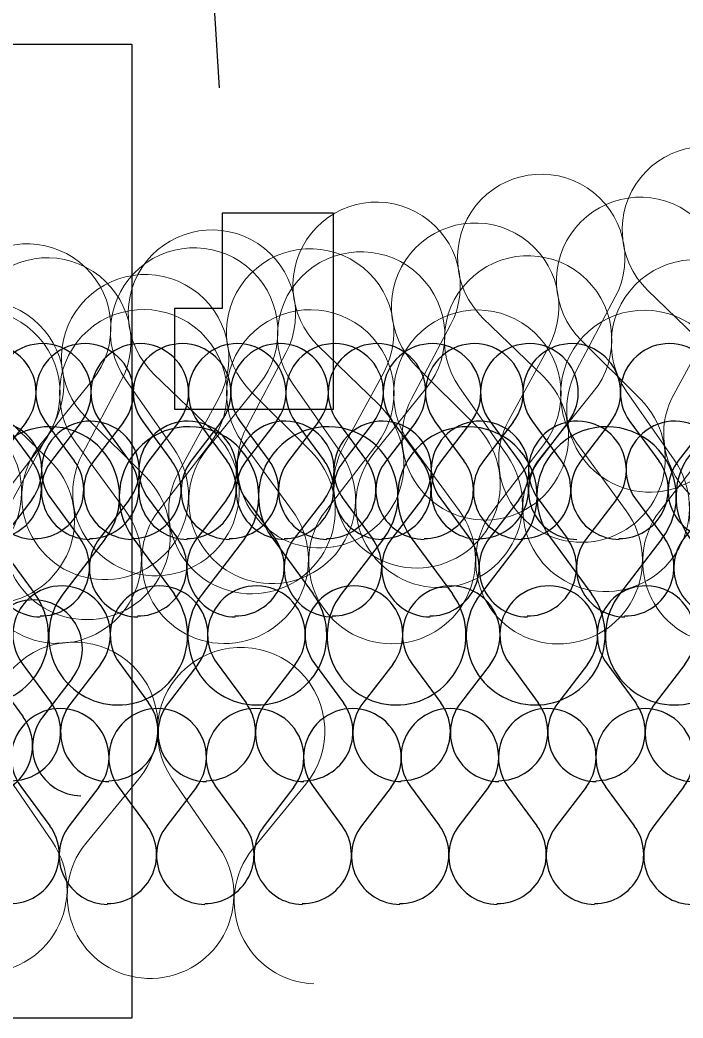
# Model space of a CAD drawing. Header units: metres. Extents: x -305 to 25519, y -357 to 67939.
# Drawn here: x 177.27 to 201.1, y 37.54 to 73.41 of the extents above; entities that cross this region are included whole.
import ezdxf

# ---------------------------------------------------------------- set-up
doc = ezdxf.new("R2010")
doc.units = ezdxf.units.M
doc.linetypes.add('PROJECTION', pattern=[0.3, 0.12, -0.18])
for name, color, linetype in [('020_cloi', 5, 'Continuous'), ('030_menuiserie', 1, 'Continuous'), ('070_trait-fin', 4, 'Continuous'), ('097_traits-fins-005', 4, 'Continuous')]:
    doc.layers.add(name, color=color, linetype=linetype)
doc.layers.add('020_cloisons', color=5, linetype='Continuous', lineweight=5)
doc.layers.add('090_repères-axes', color=230, linetype='Continuous', plot=False)

# ---------------------------------------------------------------- blocks, each defined once
blk = doc.blocks.new('*U1169')
at = {"linetype": 'PROJECTION', "ltscale": 0.75}
blk.add_arc((0.84847, -0.00828), 0.81347, 91.69986, 180.04505, dxfattribs=at)
blk = doc.blocks.new('*U178')
blk.add_lwpolyline([(0.83375, -0.04221), (0.83375, -0.01062), (0.88375, -0.01062), (0.88375, -0.07221), (0.84875, -0.07221), (0.84875, -0.04221)], close=True)
at = {"linetype": 'PROJECTION', "ltscale": 0.75}
blk.add_arc((0.03528, -0.07285), 0.81347, 271.69986, 0.04505, dxfattribs=at)
blk = doc.blocks.new('*U1012')
at = {"layer": '020_cloisons', "color": 4, "linetype": 'Continuous'}
for p, q in [((-2.379, 1.212), (-0.599, -1.212)), ((2.434, 1.163), (0.605, -1.224))]:
    blk.add_line(p, q, dxfattribs=at)
for centre, radius, start, end in [((0.046, 2.992), 3.008, 322.5484, 216.2881), ((-3.023, -2.992), 3.008, 269.4183, 36.2881), ((2.971, -3.026), 2.974, 142.7235, 269.8189)]:
    blk.add_arc(centre, radius, start, end, dxfattribs=at)
blk = doc.blocks.new('*U1013')
at = {"layer": '020_cloi', "color": 0, "linetype": 'ByBlock', "lineweight": -2, "transparency": 16777216}
for p in [(96, 0), (102, 0), (108, 0), (114, 0), (120, 0)]:
    blk.add_blockref('*U1012', p, dxfattribs=at)
blk = doc.blocks.new('*U999')
at = {"layer": '020_cloisons', "color": 4, "linetype": 'Continuous'}
for p, q in [((-2.379, 1.212), (-0.599, -1.212)), ((2.434, 1.163), (0.605, -1.224))]:
    blk.add_line(p, q, dxfattribs=at)
for centre, radius, start, end in [((0.046, 2.992), 3.008, 322.5484, 216.2881), ((-3.023, -2.992), 3.008, 269.4183, 36.2881), ((2.971, -3.026), 2.974, 142.7235, 269.8189)]:
    blk.add_arc(centre, radius, start, end, dxfattribs=at)
blk = doc.blocks.new('*U1000')
at = {"layer": '020_cloi', "color": 0, "linetype": 'ByBlock', "lineweight": -2, "transparency": 16777216}
for p in [(96, 0), (102, 0)]:
    blk.add_blockref('*U999', p, dxfattribs=at)
blk = doc.blocks.new('*U1063')
at = {"layer": '020_cloisons', "color": 4, "linetype": 'Continuous'}
for p, q in [((-2.379, 1.212), (-0.599, -1.212)), ((2.434, 1.163), (0.605, -1.224))]:
    blk.add_line(p, q, dxfattribs=at)
for centre, radius, start, end in [((0.046, 2.992), 3.008, 322.5484, 216.2881), ((-3.023, -2.992), 3.008, 269.4183, 36.2881), ((2.971, -3.026), 2.974, 142.7235, 269.8189)]:
    blk.add_arc(centre, radius, start, end, dxfattribs=at)
blk = doc.blocks.new('*U1053')
at = {"layer": '020_cloi', "color": 0, "linetype": 'ByBlock', "lineweight": -2, "transparency": 16777216}
for p in [(90, 0), (96, 0), (102, 0), (108, 0), (114, 0)]:
    blk.add_blockref('*U1063', p, dxfattribs=at)
blk = doc.blocks.new('*U1061')
at = {"layer": '020_cloisons', "color": 4, "linetype": 'Continuous'}
for p, q in [((-2.379, 1.212), (-0.599, -1.212)), ((2.434, 1.163), (0.605, -1.224))]:
    blk.add_line(p, q, dxfattribs=at)
for centre, radius, start, end in [((0.046, 2.992), 3.008, 322.5484, 216.2881), ((-3.023, -2.992), 3.008, 269.4183, 36.2881), ((2.971, -3.026), 2.974, 142.7235, 269.8189)]:
    blk.add_arc(centre, radius, start, end, dxfattribs=at)
blk = doc.blocks.new('*U1062')
at = {"layer": '020_cloi', "color": 0, "linetype": 'ByBlock', "lineweight": -2, "transparency": 16777216}
for p in [(90, 0), (96, 0), (102, 0), (108, 0), (114, 0)]:
    blk.add_blockref('*U1061', p, dxfattribs=at)
blk = doc.blocks.new('*U1043')
at = {"layer": '020_cloisons', "color": 4, "linetype": 'Continuous'}
for p, q in [((-2.379, 1.212), (-0.599, -1.212)), ((2.434, 1.163), (0.605, -1.224))]:
    blk.add_line(p, q, dxfattribs=at)
for centre, radius, start, end in [((0.046, 2.992), 3.008, 322.5484, 216.2881), ((-3.023, -2.992), 3.008, 269.4183, 36.2881), ((2.971, -3.026), 2.974, 142.7235, 269.8189)]:
    blk.add_arc(centre, radius, start, end, dxfattribs=at)
blk = doc.blocks.new('*U1044')
at = {"layer": '020_cloi', "color": 0, "linetype": 'ByBlock', "lineweight": -2, "transparency": 16777216}
for p in [(90, 0), (96, 0), (102, 0), (108, 0), (114, 0)]:
    blk.add_blockref('*U1043', p, dxfattribs=at)
blk = doc.blocks.new('*U1045')
at = {"layer": '070_trait-fin', "linetype": 'Continuous'}
for p, q in [((-1.388, 0.725), (-0.349, -0.689)), ((1.42, 0.696), (0.353, -0.696))]:
    blk.add_line(p, q, dxfattribs=at)
for centre, start, end in [((0.027, 1.763), 322.5484, 216.2881), ((-1.763, -1.728), 269.4183, 36.2881), ((1.746, -1.763), 142.5484, 269.4183)]:
    blk.add_arc(centre, 1.755, start, end, dxfattribs=at)
blk = doc.blocks.new('*U1054')
at = {"layer": '020_cloi', "color": 0, "linetype": 'ByBlock', "lineweight": -2, "transparency": 16777216}
blk.add_blockref('*U1045', (94.5, 0), dxfattribs=at)
blk = doc.blocks.new('*U1085')
at = {"layer": '070_trait-fin', "linetype": 'Continuous'}
for p, q in [((-1.388, 0.725), (-0.349, -0.689)), ((1.42, 0.696), (0.353, -0.696))]:
    blk.add_line(p, q, dxfattribs=at)
for centre, start, end in [((0.027, 1.763), 322.5484, 216.2881), ((-1.763, -1.728), 269.4183, 36.2881), ((1.746, -1.763), 142.5484, 269.4183)]:
    blk.add_arc(centre, 1.755, start, end, dxfattribs=at)
blk = doc.blocks.new('*U1086')
at = {"layer": '020_cloi', "color": 0, "linetype": 'ByBlock', "lineweight": -2, "transparency": 16777216}
for p in [(94.5, 0), (98, 0), (101.5, 0), (105, 0), (108.5, 0), (112, 0), (115.5, 0)]:
    blk.add_blockref('*U1085', p, dxfattribs=at)
blk = doc.blocks.new('*U1057')
at = {"layer": '070_trait-fin', "linetype": 'Continuous'}
for p, q in [((-1.388, 0.725), (-0.349, -0.689)), ((1.42, 0.696), (0.353, -0.696))]:
    blk.add_line(p, q, dxfattribs=at)
for centre, start, end in [((0.027, 1.763), 322.5484, 216.2881), ((-1.763, -1.728), 269.4183, 36.2881), ((1.746, -1.763), 142.5484, 269.4183)]:
    blk.add_arc(centre, 1.755, start, end, dxfattribs=at)
blk = doc.blocks.new('*U1058')
at = {"layer": '020_cloi', "color": 0, "linetype": 'ByBlock', "lineweight": -2, "transparency": 16777216}
for p in [(87.5, 0), (91, 0), (94.5, 0), (98, 0), (101.5, 0), (105, 0), (108.5, 0), (112, 0)]:
    blk.add_blockref('*U1057', p, dxfattribs=at)
blk = doc.blocks.new('*U1031')
at = {"layer": '097_traits-fins-005', "linetype": 'Continuous'}
for p, q in [((-1.982, 1.01), (-0.499, -1.01)), ((2.028, 0.969), (0.504, -1.02))]:
    blk.add_line(p, q, dxfattribs=at)
for centre, radius, start, end in [((0.038, 2.494), 2.506, 322.5484, 216.2881), ((-2.519, -2.494), 2.506, 269.4183, 36.2881), ((2.476, -2.521), 2.479, 142.7235, 269.8189)]:
    blk.add_arc(centre, radius, start, end, dxfattribs=at)
blk = doc.blocks.new('*U1032')
at = {"layer": '020_cloi', "color": 0, "linetype": 'ByBlock', "lineweight": -2, "transparency": 16777216}
for p in [(95, 0), (100, 0), (105, 0), (110, 0), (115, 0), (120, 0)]:
    blk.add_blockref('*U1031', p, dxfattribs=at)
blk = doc.blocks.new('*U1069')
at = {"layer": '070_trait-fin', "linetype": 'Continuous'}
for p, q in [((-1.388, 0.725), (-0.349, -0.689)), ((1.42, 0.696), (0.353, -0.696))]:
    blk.add_line(p, q, dxfattribs=at)
for centre, start, end in [((0.027, 1.763), 322.5484, 216.2881), ((-1.763, -1.728), 269.4183, 36.2881), ((1.746, -1.763), 142.5484, 269.4183)]:
    blk.add_arc(centre, 1.755, start, end, dxfattribs=at)
blk = doc.blocks.new('*U1070')
at = {"layer": '020_cloi', "color": 0, "linetype": 'ByBlock', "lineweight": -2, "transparency": 16777216}
for p in [(87.5, 0), (91, 0), (94.5, 0), (98, 0), (101.5, 0), (105, 0), (108.5, 0), (112, 0)]:
    blk.add_blockref('*U1069', p, dxfattribs=at)
blk = doc.blocks.new('*U1092')
at = {"layer": '070_trait-fin', "linetype": 'Continuous'}
for p, q in [((-1.388, 0.725), (-0.349, -0.689)), ((1.42, 0.696), (0.353, -0.696))]:
    blk.add_line(p, q, dxfattribs=at)
for centre, start, end in [((0.027, 1.763), 322.5484, 216.2881), ((-1.763, -1.728), 269.4183, 36.2881), ((1.746, -1.763), 142.5484, 269.4183)]:
    blk.add_arc(centre, 1.755, start, end, dxfattribs=at)
blk = doc.blocks.new('*U1087')
at = {"layer": '020_cloi', "color": 0, "linetype": 'ByBlock', "lineweight": -2, "transparency": 16777216}
for p in [(87.5, 0), (91, 0), (94.5, 0), (98, 0), (101.5, 0), (105, 0)]:
    blk.add_blockref('*U1092', p, dxfattribs=at)
blk = doc.blocks.new('*U1184')
at = {"layer": '070_trait-fin', "linetype": 'Continuous'}
for p, q in [((-1.388, 0.725), (-0.349, -0.689)), ((1.42, 0.696), (0.353, -0.696))]:
    blk.add_line(p, q, dxfattribs=at)
for centre, start, end in [((0.027, 1.763), 322.5484, 216.2881), ((-1.763, -1.728), 269.4183, 36.2881), ((1.746, -1.763), 142.5484, 269.4183)]:
    blk.add_arc(centre, 1.755, start, end, dxfattribs=at)
blk = doc.blocks.new('*U1185')
at = {"layer": '020_cloi', "color": 0, "linetype": 'ByBlock', "lineweight": -2, "transparency": 16777216}
for p in [(94.5, 0), (98, 0), (101.5, 0), (105, 0), (108.5, 0), (112, 0), (115.5, 0)]:
    blk.add_blockref('*U1184', p, dxfattribs=at)

msp = doc.modelspace()

# ---------------------------------------------------------------- linework, layer by layer
at = {"layer": '090_repères-axes'}
msp.add_lwpolyline([(131.287, 72.54), (181.287, 72.54), (181.287, 37.54), (131.287, 37.54)], close=True, dxfattribs=at)

# ---------------------------------------------------------------- block references
at = {"layer": '020_cloi'}
for name, p, rotation in [('*U1044', (87.341, 43.462), 8.884275436998289), ('*U1013', (84.055, 42.873), 9.60756967298106), ('*U1062', (87.442, 61.506), 358.63646053112), ('*U1053', (85.655, 57.124), 359.9272722221317), ('*U1000', (83.128, 48.213), 358.1176612188051)]:
    msp.add_blockref(name, p, dxfattribs=dict(at, rotation=rotation))
for name, p in [('*U1058', (88.572, 58.258)), ('*U1087', (90.551, 58.258)), ('*U1032', (83.311, 53.792)), ('*U1070', (88.777, 55.472)), ('*U1185', (84.244, 49.553)), ('*U1054', (83.235, 49.048)), ('*U1086', (84.192, 45.142))]:
    msp.add_blockref(name, p, dxfattribs=at)
at = {"layer": '030_menuiserie', "xscale": -114.2857143455838, "yscale": 114.2857143455838, "zscale": 114.2857143455838}
for name, p, rotation in [('*U178', (87.535, 58.211), 180), ('*U1169', (88.84, 57.113), 270)]:
    msp.add_blockref(name, p, dxfattribs=dict(at, rotation=rotation))

doc.saveas('drawing.dxf')
